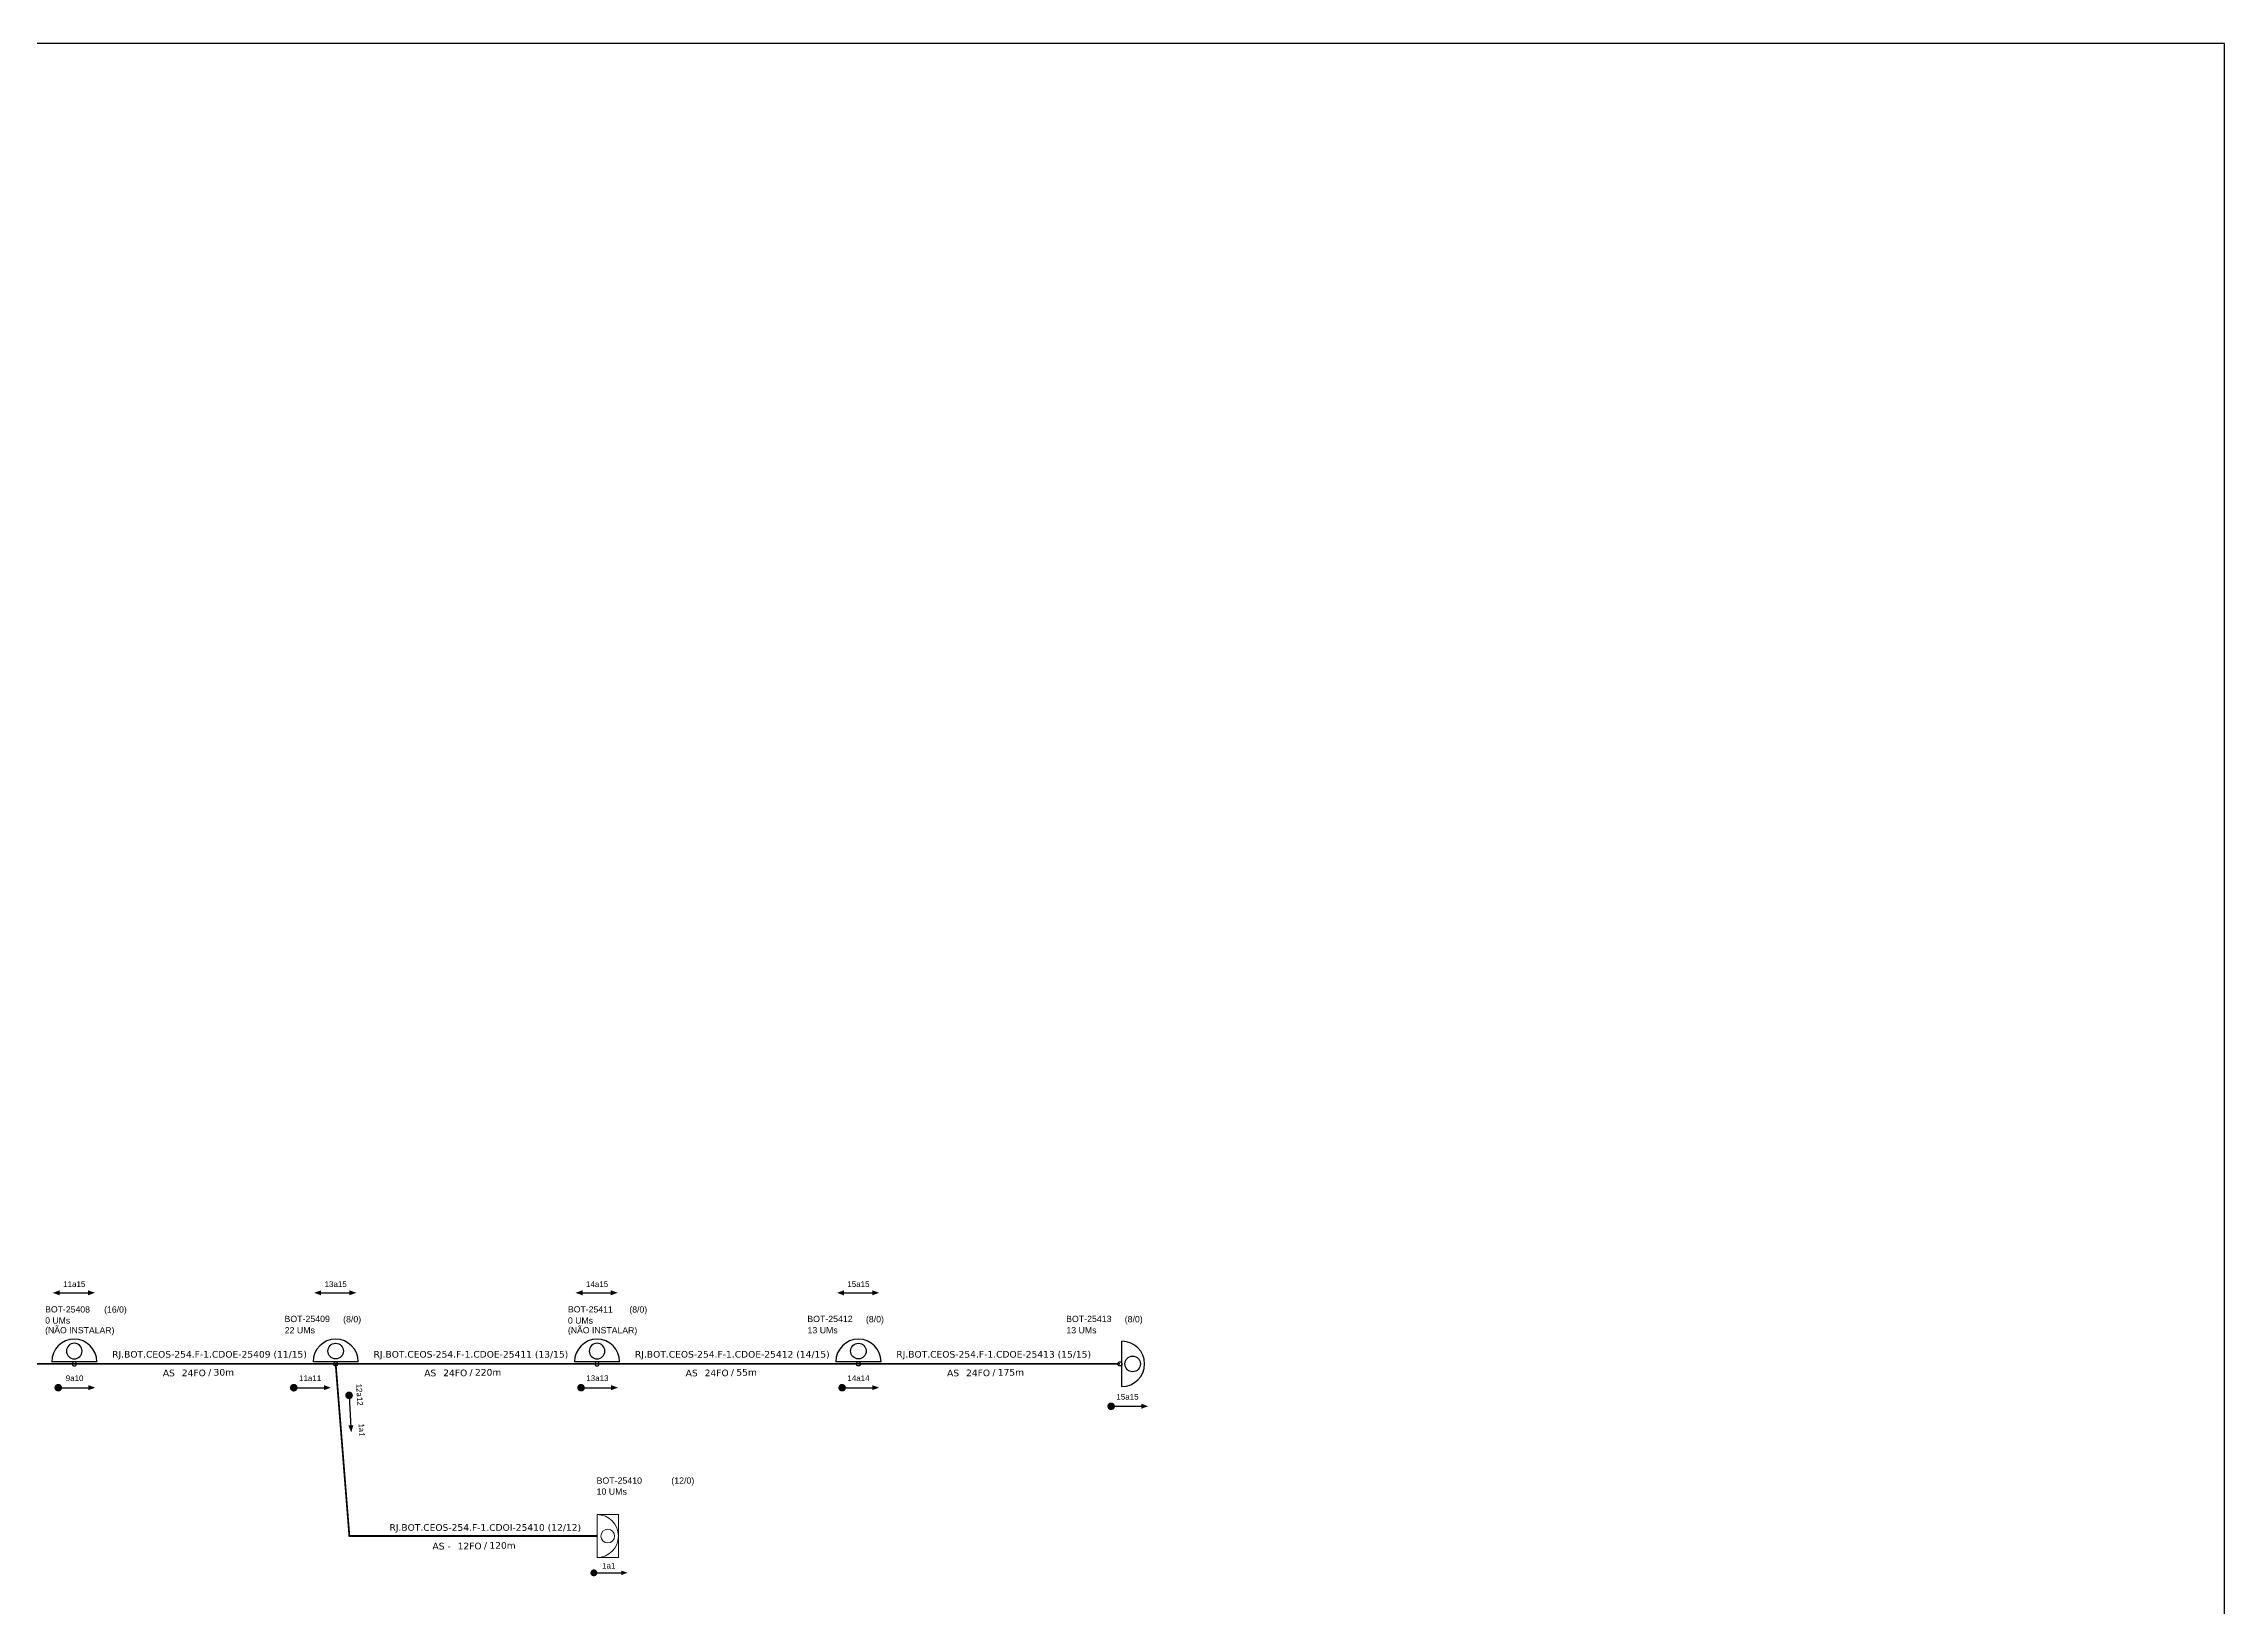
# Model space of a CAD drawing. Header units: metres. Extents: x -357 to 1409, y -312 to 282.
# Drawn here: x 992.5 to 1409, y -16.5 to 282.2 of the extents above; entities that cross this region are included whole.
import ezdxf
from ezdxf.enums import TextEntityAlignment as Align

# ---------------------------------------------------------------- set-up
doc = ezdxf.new("R2010")
doc.units = ezdxf.units.M
for name, color, linetype, lineweight in [("20.0-LEGENDA DOS CDO'S", 1, 'Continuous', 0), ('20.1-CDO_INTERIOR', 1, 'Continuous', 0), ('20.2-CDO_POSTE', 1, 'Continuous', 5), ('40.1-ETIQUETAS', 1, 'Continuous', 20)]:
    doc.layers.add(name, color=color, linetype=linetype, lineweight=lineweight)
for name, color, linetype in [('CAP a instalar', 1, 'Continuous'), ('SETA', 7, 'Continuous'), ('UNIFILAR', 7, 'Continuous')]:
    doc.layers.add(name, color=color, linetype=linetype)
doc.styles.add('ARIAL', font='arial.ttf')
doc.styles.add('siredit', font='verdana.ttf')
doc.styles.get("Standard").update_dxf_attribs({"font": 'arial.ttf'})
doc.linetypes.add('FENCELINE1', pattern='A,0.25,-0.1,[133,ltypeshp.shx,S=0.1,R=0,X=-0.1,Y=0],-0.1,1', length=1.45)

# ---------------------------------------------------------------- blocks, each defined once
blk = doc.blocks.new('CDOI_INT')
at = {"layer": '20.1-CDO_INTERIOR', "color": 0, "lineweight": 18}
blk.add_lwpolyline([(4.25, -4.25), (4.25, 4.25), (0, 4.25), (0, -4.25)], close=True, dxfattribs=at)
blk.add_circle((2.12, 0), 1.36, dxfattribs=at)
blk.add_arc((0, 0), 4.25, 270, 90, dxfattribs=at)
at = {"layer": "20.0-LEGENDA DOS CDO'S", "color": 0, "style": 'ARIAL'}
for tag, p in [('CDO_N', (-0.08, 10.38)), ('SURVEY', (-0.08, 8.2)), ('SPLITER_1', (21.18, 10.38)), ('SPLITER_2', (21.19, 8.68)), ('SAP', (-0.08, 6.23)), ('1:XX', (5.94, -2.22)), ('UMS', (5.94, -4.24))]:
    blk.add_attdef(tag, p, '', height=1.36, dxfattribs=at)
blk.add_attdef('FIBRAS_UTILIZADAS', text='', height=1.36, dxfattribs=at).set_placement((15.34, 10.38), align=Align.CENTER)
blk = doc.blocks.new('ETIQUETA_RS5F')
at = {"layer": '40.1-ETIQUETAS', "color": 0, "style": 'siredit'}
blk.add_text('/', height=1.5, dxfattribs=at).set_placement((1.58, -1.95), align=Align.MIDDLE_RIGHT)
for tag, p in [('ETIQUETA_R_SECUNDARIA', (1.21, 2.1)), ('ETIQUETA_R_PRIMARIA', (1.21, 4.1)), ('F_ATIVAS/F_MORTAS', (1.14, -4.24))]:
    blk.add_attdef(tag, text='', height=1.5, dxfattribs=at).set_placement(p, align=Align.MIDDLE_CENTER)
for tag, p in [('TIPO_CABO', (-6.58, -2.12)), ('CAP_CABO', (0.4, -2.09))]:
    blk.add_attdef(tag, text='', height=1.5, dxfattribs=at).set_placement(p, align=Align.MIDDLE_RIGHT)
blk.add_attdef('METROS', text='', height=1.5, dxfattribs=at).set_placement((2.14, -1.95), align=Align.MIDDLE_LEFT)
for tag, p in [('FUSÃO_1', (0.85, -8.39)), ('FUSÃO_2', (0.85, -10.6)), ('FUSÃO_3', (0.85, -12.93)), ('FUSÃO_4', (0.85, -15.14)), ('FUSÃO_5', (0.85, -17.16))]:
    blk.add_attdef(tag, text='', height=1.5, dxfattribs=at).set_placement(p, align=Align.CENTER)
blk = doc.blocks.new('SAN')
at = {"layer": 'SETA'}
blk.add_lwpolyline([(-2.58, 0), (6.02, 0)], dxfattribs=at)
for points in [[(-2.1, -0.66), (-3.93, 0), (-2.1, 0.67)], [(5.33, 0.68), (7.16, 0.01), (5.33, -0.65)]]:
    blk.add_solid(points, dxfattribs=at)
blk = doc.blocks.new('CDOE_CT_POSTE')
at = {"layer": "20.0-LEGENDA DOS CDO'S", "color": 0, "style": 'ARIAL'}
for tag, p, height in [('CDO_N', (0.12, 5.25), 0.8), ('CORDOALHA', (0.12, 4.02), 0.8), ('1:XX', (-0.01, 1.7), 0.8), ('SAP', (0.12, 2.96), 0.8), ('UMS', (0.14, 0.22), 1)]:
    blk.add_attdef(tag, p, '', height=height, rotation=0.118, dxfattribs=at)
blk.add_attdef('FIBRAS_UTILIZADAS', text='', height=0.8, rotation=0.118, dxfattribs=at).set_placement((7.83, 5.26), align=Align.CENTER)
blk = doc.blocks.new('CDOE-TEXTO PADRÃO')
at = {"layer": "20.0-LEGENDA DOS CDO'S", "color": 0, "style": 'ARIAL'}
for tag, p in [('CDO_N', (0.49, 7.39)), ('CORDOALHA', (0.5, 4.33)), ('SAP', (0.51, 1.67)), ('SPLITER_1', (0.59, -0.91)), ('SPLITER_2', (0.6, -3.55)), ('(XX-XX_F)S', (0.54, -8.29)), ('(XX-XX_L)S', (0.55, -10.83)), ('UMS', (0.55, -13.15))]:
    blk.add_attdef(tag, p, '', height=1.7, rotation=0.11799, dxfattribs=at)
blk.add_attdef('FIBRAS_UTILIZADAS', text='', height=1.7, rotation=0.11799, dxfattribs=at).set_placement((19.77, 7.43), align=Align.CENTER)

msp = doc.modelspace()

# ---------------------------------------------------------------- linework, layer by layer
at = {"color": 7}
for p, q in [((1198.44, 25.73), (1198.44, 34.37)), ((1052.56, 30.45), (1043.93, 30.45)), ((1152.43, 30.45), (1143.79, 30.45))]:
    msp.add_line(p, q, dxfattribs=at)
at = {"color": 8}
for p, q in [((1002.63, 30.45), (994, 30.45)), ((1102.5, 30.45), (1093.86, 30.45))]:
    msp.add_line(p, q, dxfattribs=at)
at = {"color": 7}
msp.add_lwpolyline([(568.02, -311.79), (1409.02, -311.79), (1409.02, 282.21), (568.02, 282.21)], close=True, dxfattribs=at)
for points, const_width in [([(994.9, 25.5, 1), (995.62, 25.5, 1)], 0.726), ([(1039.89, 25.5, 1), (1040.62, 25.5, 1)], 0.726), ([(1094.76, 25.5, 1), (1095.48, 25.5, 1)], 0.726), ([(1144.63, 25.5, 1), (1145.35, 25.5, 1)], 0.726), ([(1050.79, 24.4, 1), (1050.83, 23.68, 1)], 0.726), ([(1196.02, 21.95, 1), (1196.74, 21.95, 1)], 0.726), ([(1097.24, -9.86, 1), (1097.9, -9.86, 1)], 0.66), ([(1097.24, -9.86, 1), (1097.9, -9.86, 1)], 0.66)]:
    msp.add_lwpolyline(points, format="xyb", close=True, dxfattribs=dict(const_width=const_width))
for centre, radius in [((1048.25, 32.5), 1.49), ((1148.11, 32.5), 1.49), ((1048.25, 30.05), 0.4), ((1148.11, 30.05), 0.4), ((1198.04, 30.05), 0.4), ((1200.49, 30.05), 1.49)]:
    msp.add_circle(centre, radius, dxfattribs=at)
for centre, start, end in [((1048.25, 30.45), 0, 180), ((1148.11, 30.45), 0, 180), ((1198.44, 30.05), 270, 90)]:
    msp.add_arc(centre, 4.32, start, end, dxfattribs=at)
at = {"color": 8}
for centre, major_axis, start_param, end_param in [((998.32, 30.45), (-3.05, 3.05), 3.926991, 7.068583), ((998.32, 32.5), (1.05, 1.05), 5.497787, 11.780972), ((1098.18, 30.45), (-3.05, 3.05), 3.926991, 7.068583), ((1098.18, 32.5), (1.05, 1.05), 5.497787, 11.780972), ((998.32, 30.05), (-0.283, 0.283), 3.926991, 10.210176), ((1098.18, 30.05), (-0.283, 0.283), 3.926991, 10.210176)]:
    msp.add_ellipse(centre, major_axis=major_axis, ratio=1, start_param=start_param, end_param=end_param, dxfattribs=at)
at = {"layer": 'CAP a instalar', "color": 7, "linetype": 'FENCELINE1', "ltscale": 7, "const_width": 0.339}
for points in [[(998.32, 30.05), (948.39, 30.05)], [(1048.25, 30.05), (998.32, 30.05)], [(1098.17, -2.83), (1050.87, -2.83), (1048.25, 30.05)], [(1098.18, 30.05), (1048.25, 30.05)], [(1148.11, 30.05), (1098.18, 30.05)], [(1198.04, 30.05), (1148.11, 30.05)]]:
    msp.add_lwpolyline(points, dxfattribs=at)
at = {"layer": 'SETA'}
for points in [[(995.26, 25.5), (1001.5, 25.5)], [(1040.25, 25.5), (1046.5, 25.5)], [(1095.12, 25.5), (1101.36, 25.5)], [(1144.99, 25.5), (1151.23, 25.5)], [(1050.81, 24.04), (1051.17, 17.81)], [(1196.38, 21.95), (1202.62, 21.95)], [(1097.57, -9.86), (1103.25, -9.86)], [(1097.57, -9.86), (1103.25, -9.86)]]:
    msp.add_lwpolyline(points, dxfattribs=at)
for points in [[(1001, 25.99), (1002.33, 25.51), (1001, 25.03)], [(1046, 25.99), (1047.33, 25.51), (1046, 25.03)], [(1100.86, 25.99), (1102.19, 25.51), (1100.86, 25.03)], [(1150.73, 25.99), (1152.06, 25.51), (1150.73, 25.03)], [(1202.12, 22.45), (1203.45, 21.96), (1202.12, 21.48)], [(1051.63, 18.34), (1051.23, 16.98), (1050.67, 18.28)], [(1102.79, -9.41), (1104, -9.85), (1102.79, -10.29)], [(1102.79, -9.41), (1104, -9.85), (1102.79, -10.29)]]:
    msp.add_solid(points, dxfattribs=at)

# ---------------------------------------------------------------- block references
at = {"color": 7}
ref = msp.add_blockref('CDOE-TEXTO PADRÃO', (1043.63, 30), dxfattribs=dict(at, xscale=0.7056720020771027, yscale=0.7056720020771027, zscale=0.7056720020771027))
ref.add_attrib('CDO_N', 'BOT-25409', (1038.48, 38.03), dxfattribs={"layer": "20.0-LEGENDA DOS CDO'S", "color": 0, "height": 1.2, "rotation": 0.118, "style": 'ARIAL'})
ref.add_attrib('CORDOALHA', '22 UMs', (1038.52, 35.87), dxfattribs={"layer": "20.0-LEGENDA DOS CDO'S", "color": 0, "height": 1.2, "rotation": 0.118, "style": 'ARIAL'})
ref.add_attrib('FIBRAS_UTILIZADAS', '       (8/0)', dxfattribs={"layer": "20.0-LEGENDA DOS CDO'S", "color": 0, "height": 1.1995, "rotation": 0.118, "style": 'ARIAL'}).set_placement((1049.77, 37.98), align=Align.CENTER)
ref = msp.add_blockref('ETIQUETA_RS5F', (1023.14, 30.1), dxfattribs=dict(at, xscale=0.8468063891091732, yscale=0.8468063891091732, zscale=0.8468063891091732))
ref.add_attrib('ETIQUETA_R_SECUNDARIA', 'RJ.BOT.CEOS-254.F-1.CDOE-25409 (11/15)', dxfattribs={"layer": '40.1-ETIQUETAS', "color": 0, "height": 1.2702, "style": 'siredit'}).set_placement((1024.15, 31.88), align=Align.MIDDLE_CENTER)
ref.add_attrib('TIPO_CABO', 'AS', dxfattribs={"layer": '40.1-ETIQUETAS', "color": 0, "height": 1.27, "style": 'siredit'}).set_placement((1017.54, 28.31), align=Align.MIDDLE_RIGHT)
ref.add_attrib('CAP_CABO', '24FO', dxfattribs={"layer": '40.1-ETIQUETAS', "color": 0, "height": 1.27, "style": 'siredit'}).set_placement((1023.45, 28.33), align=Align.MIDDLE_RIGHT)
ref.add_attrib('METROS', '30m', dxfattribs={"layer": '40.1-ETIQUETAS', "color": 0, "height": 1.27, "style": 'siredit'}).set_placement((1024.93, 28.44), align=Align.MIDDLE_LEFT)
ref = msp.add_blockref('ETIQUETA_RS5F', (1073.07, 30.1), dxfattribs=dict(at, xscale=0.8468063891091732, yscale=0.8468063891091732, zscale=0.8468063891091732))
ref.add_attrib('ETIQUETA_R_SECUNDARIA', 'RJ.BOT.CEOS-254.F-1.CDOE-25411 (13/15)', dxfattribs={"layer": '40.1-ETIQUETAS', "color": 0, "height": 1.2702, "style": 'siredit'}).set_placement((1074.08, 31.88), align=Align.MIDDLE_CENTER)
ref.add_attrib('TIPO_CABO', 'AS', dxfattribs={"layer": '40.1-ETIQUETAS', "color": 0, "height": 1.27, "style": 'siredit'}).set_placement((1067.47, 28.31), align=Align.MIDDLE_RIGHT)
ref.add_attrib('CAP_CABO', '24FO', dxfattribs={"layer": '40.1-ETIQUETAS', "color": 0, "height": 1.27, "style": 'siredit'}).set_placement((1073.38, 28.33), align=Align.MIDDLE_RIGHT)
ref.add_attrib('METROS', '220m', dxfattribs={"layer": '40.1-ETIQUETAS', "color": 0, "height": 1.27, "style": 'siredit'}).set_placement((1074.86, 28.44), align=Align.MIDDLE_LEFT)
at = {"layer": '20.1-CDO_INTERIOR', "color": 7, "ltscale": 11}
ref = msp.add_blockref('CDOI_INT', (1098.17, -2.83), dxfattribs=dict(at, xscale=0.9626096739481429, yscale=0.9626096739481429, zscale=0.9626096739481429))
ref.add_attrib('CDO_N', 'BOT-25410', (1098.09, 7.16), dxfattribs={"layer": "20.0-LEGENDA DOS CDO'S", "color": 0, "height": 1.201, "style": 'ARIAL'})
ref.add_attrib('FIBRAS_UTILIZADAS', '       (12/0)', dxfattribs={"layer": "20.0-LEGENDA DOS CDO'S", "color": 0, "height": 1.2012, "style": 'ARIAL'}).set_placement((1112.93, 7.16), align=Align.CENTER)
ref.add_attrib('SURVEY', '10 UMs', (1098.09, 5.06), dxfattribs={"layer": "20.0-LEGENDA DOS CDO'S", "color": 0, "height": 1.201, "style": 'ARIAL'})
at = {"layer": '20.2-CDO_POSTE', "color": 8}
ref = msp.add_blockref('CDOE_CT_POSTE', (992.51, 30.74), dxfattribs=dict(at, xscale=1.742400012550851, yscale=1.7424, zscale=1.7424, rotation=359.7381893931093))
ref.add_attrib('CDO_N', 'BOT-25408', (992.76, 39.88), dxfattribs={"layer": "20.0-LEGENDA DOS CDO'S", "color": 0, "height": 1.185, "rotation": 359.8562, "style": 'ARIAL', "width": 1})
ref.add_attrib('CORDOALHA', '0 UMs', (992.76, 37.75), dxfattribs={"layer": "20.0-LEGENDA DOS CDO'S", "color": 0, "height": 1.185, "rotation": 359.8562, "style": 'ARIAL', "width": 1})
ref.add_attrib('SAP', '(NÃO INSTALAR)', (992.75, 35.9), dxfattribs={"layer": "20.0-LEGENDA DOS CDO'S", "color": 0, "height": 1.1847, "rotation": 359.8562, "style": 'ARIAL', "width": 1})
ref.add_attrib('FIBRAS_UTILIZADAS', '(16/0)', dxfattribs={"layer": "20.0-LEGENDA DOS CDO'S", "color": 0, "height": 1.185, "rotation": 359.8562, "style": 'ARIAL', "width": 1}).set_placement((1006.19, 39.85), align=Align.CENTER)
ref = msp.add_blockref('CDOE_CT_POSTE', (1092.37, 30.74), dxfattribs=dict(at, xscale=1.742400012550851, yscale=1.7424, zscale=1.7424, rotation=359.7381893931093))
ref.add_attrib('CDO_N', 'BOT-25411', (1092.62, 39.88), dxfattribs={"layer": "20.0-LEGENDA DOS CDO'S", "color": 0, "height": 1.185, "rotation": 359.8562, "style": 'ARIAL', "width": 1})
ref.add_attrib('CORDOALHA', '0 UMs', (1092.62, 37.75), dxfattribs={"layer": "20.0-LEGENDA DOS CDO'S", "color": 0, "height": 1.185, "rotation": 359.8562, "style": 'ARIAL', "width": 1})
ref.add_attrib('SAP', '(NÃO INSTALAR)', (1092.61, 35.9), dxfattribs={"layer": "20.0-LEGENDA DOS CDO'S", "color": 0, "height": 1.1847, "rotation": 359.8562, "style": 'ARIAL', "width": 1})
ref.add_attrib('FIBRAS_UTILIZADAS', '(8/0)', dxfattribs={"layer": "20.0-LEGENDA DOS CDO'S", "color": 0, "height": 1.185, "rotation": 359.8562, "style": 'ARIAL', "width": 1}).set_placement((1106.05, 39.85), align=Align.CENTER)
at = {"layer": '20.2-CDO_POSTE', "color": 7}
ref = msp.add_blockref('CDOE-TEXTO PADRÃO', (1143.49, 30), dxfattribs=dict(at, xscale=0.7056720020771027, yscale=0.7056720020771027, zscale=0.7056720020771027))
ref.add_attrib('CDO_N', 'BOT-25412', (1138.34, 38.03), dxfattribs={"layer": "20.0-LEGENDA DOS CDO'S", "color": 0, "height": 1.2, "rotation": 0.118, "style": 'ARIAL'})
ref.add_attrib('CORDOALHA', '13 UMs', (1138.38, 35.87), dxfattribs={"layer": "20.0-LEGENDA DOS CDO'S", "color": 0, "height": 1.2, "rotation": 0.118, "style": 'ARIAL'})
ref.add_attrib('FIBRAS_UTILIZADAS', '       (8/0)', dxfattribs={"layer": "20.0-LEGENDA DOS CDO'S", "color": 0, "height": 1.1995, "rotation": 0.118, "style": 'ARIAL'}).set_placement((1149.63, 37.98), align=Align.CENTER)
ref = msp.add_blockref('CDOE-TEXTO PADRÃO', (1192.92, 30), dxfattribs=dict(at, xscale=0.7056720020771027, yscale=0.7056720020771027, zscale=0.7056720020771027))
ref.add_attrib('CDO_N', 'BOT-25413', (1187.78, 38.03), dxfattribs={"layer": "20.0-LEGENDA DOS CDO'S", "color": 0, "height": 1.2, "rotation": 0.118, "style": 'ARIAL'})
ref.add_attrib('CORDOALHA', '13 UMs', (1187.82, 35.87), dxfattribs={"layer": "20.0-LEGENDA DOS CDO'S", "color": 0, "height": 1.2, "rotation": 0.118, "style": 'ARIAL'})
ref.add_attrib('FIBRAS_UTILIZADAS', '       (8/0)', dxfattribs={"layer": "20.0-LEGENDA DOS CDO'S", "color": 0, "height": 1.1995, "rotation": 0.118, "style": 'ARIAL'}).set_placement((1199.06, 37.98), align=Align.CENTER)
at = {"layer": '40.1-ETIQUETAS', "color": 7}
ref = msp.add_blockref('ETIQUETA_RS5F', (1123, 30.1), dxfattribs=dict(at, xscale=0.8468063891091732, yscale=0.8468063891091732, zscale=0.8468063891091732))
ref.add_attrib('ETIQUETA_R_SECUNDARIA', 'RJ.BOT.CEOS-254.F-1.CDOE-25412 (14/15)', dxfattribs={"color": 0, "height": 1.2702, "style": 'siredit'}).set_placement((1124.01, 31.88), align=Align.MIDDLE_CENTER)
ref.add_attrib('TIPO_CABO', 'AS', dxfattribs={"color": 0, "height": 1.27, "style": 'siredit'}).set_placement((1117.4, 28.31), align=Align.MIDDLE_RIGHT)
ref.add_attrib('CAP_CABO', '24FO', dxfattribs={"color": 0, "height": 1.27, "style": 'siredit'}).set_placement((1123.32, 28.33), align=Align.MIDDLE_RIGHT)
ref.add_attrib('METROS', '55m', dxfattribs={"color": 0, "height": 1.27, "style": 'siredit'}).set_placement((1124.79, 28.44), align=Align.MIDDLE_LEFT)
ref = msp.add_blockref('ETIQUETA_RS5F', (1172.94, 30.1), dxfattribs=dict(at, xscale=0.8468063891091732, yscale=0.8468063891091732, zscale=0.8468063891091732))
ref.add_attrib('ETIQUETA_R_SECUNDARIA', 'RJ.BOT.CEOS-254.F-1.CDOE-25413 (15/15)', dxfattribs={"color": 0, "height": 1.2702, "style": 'siredit'}).set_placement((1173.94, 31.88), align=Align.MIDDLE_CENTER)
ref.add_attrib('TIPO_CABO', 'AS', dxfattribs={"color": 0, "height": 1.27, "style": 'siredit'}).set_placement((1167.33, 28.31), align=Align.MIDDLE_RIGHT)
ref.add_attrib('CAP_CABO', '24FO', dxfattribs={"color": 0, "height": 1.27, "style": 'siredit'}).set_placement((1173.25, 28.33), align=Align.MIDDLE_RIGHT)
ref.add_attrib('METROS', '175m', dxfattribs={"color": 0, "height": 1.27, "style": 'siredit'}).set_placement((1174.72, 28.44), align=Align.MIDDLE_LEFT)
ref = msp.add_blockref('ETIQUETA_RS5F', (1075.82, -2.97), dxfattribs=dict(at, xscale=0.8468063891091732, yscale=0.8468063891091732, zscale=0.8468063891091732))
ref.add_attrib('ETIQUETA_R_SECUNDARIA', 'RJ.BOT.CEOS-254.F-1.CDOI-25410 (12/12)', dxfattribs={"color": 0, "height": 1.2702, "style": 'siredit'}).set_placement((1076.82, -1.19), align=Align.MIDDLE_CENTER)
ref.add_attrib('TIPO_CABO', 'AS -', dxfattribs={"color": 0, "height": 1.27, "style": 'siredit'}).set_placement((1070.22, -4.76), align=Align.MIDDLE_RIGHT)
ref.add_attrib('CAP_CABO', '12FO', dxfattribs={"color": 0, "height": 1.27, "style": 'siredit'}).set_placement((1076.13, -4.74), align=Align.MIDDLE_RIGHT)
ref.add_attrib('METROS', '120m', dxfattribs={"color": 0, "height": 1.27, "style": 'siredit'}).set_placement((1077.61, -4.63), align=Align.MIDDLE_LEFT)
at = {"layer": 'UNIFILAR', "color": 5, "lineweight": -3, "xscale": 0.7260000000000002, "yscale": 0.7260000000000002, "zscale": 0.7260000000000002}
for p in [(997.07, 43.62), (1047, 43.62), (1096.93, 43.62), (1146.87, 43.62)]:
    msp.add_blockref('SAN', p, dxfattribs=at)

# ---------------------------------------------------------------- texts
at = {"style": 'ARIAL'}
for s, p in [('11a15', (998.32, 44.74)), ('13a15', (1048.25, 44.74)), ('14a15', (1098.18, 44.74)), ('15a15', (1148.11, 44.74)), ('9a10', (998.38, 26.77)), ('11a11', (1043.38, 26.77)), ('13a13', (1098.24, 26.77)), ('14a14', (1148.11, 26.77)), ('15a15', (1199.5, 23.22)), ('1a1', (1100.41, -9.04))]:
    msp.add_text(s, height=1.089, dxfattribs=at).set_placement(p, align=Align.CENTER)
at = {"char_height": 1.089, "width": 18.4105, "attachment_point": 5, "rotation": 273.3058}
for s, insert in [('{\\fCalibri|b0|i0|c0|p34;\\C7;12a12}', (1052.81, 24.2)), ('{\\fCalibri|b0|i0|c0|p34;\\C7;1a1}', (1053.23, 17.45))]:
    msp.add_mtext(s, dxfattribs=dict(at, insert=insert))

doc.saveas('drawing.dxf')
